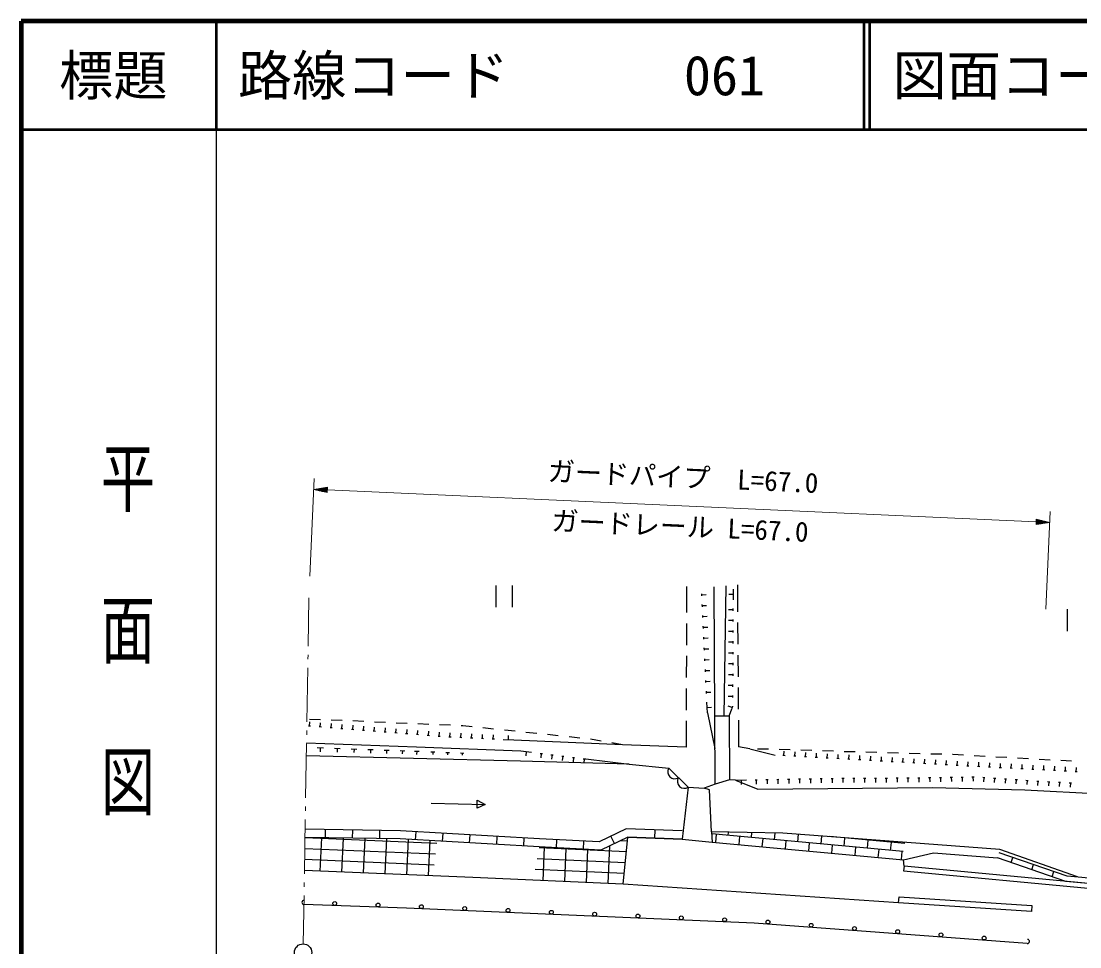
# Model space of a CAD drawing. Units: millimetres, scale not verified. Extents: x 40000 to 680000, y 20000 to 380000.
# Drawn here: x 40000 to 137665, y 294641 to 380000 of the extents above; entities that cross this region are included whole.
import ezdxf
from ezdxf.enums import TextEntityAlignment as Align

# ---------------------------------------------------------------- set-up
doc = ezdxf.new("R2010")
doc.units = ezdxf.units.MM
doc.header["$LTSCALE"] = 1000
for name, color, linetype, lineweight in [('M-BGD', 7, 'Continuous', 25), ('M-BGD-HTXT', 7, 'Continuous', 13), ('M-BMK-SRVR', 3, 'Continuous', 25), ('M-STR-HTXT', 7, 'Continuous', 13), ('M-TTL', 2, 'Continuous', 140), ('M-TTL-BAND', 7, 'Continuous', 25), ('M-TTL-LINE', 7, 'Continuous', 50)]:
    doc.layers.add(name, color=color, linetype=linetype, lineweight=lineweight)
doc.layers.add('M-TTL-TXT', color=7, linetype='Continuous')
doc.styles.add('@ＭＳ ゴシック', font='')
doc.styles.add('ＭＳ ゴシック', font='')
doc.styles.get('@ＭＳ ゴシック').set_extended_font_data('@MS Gothic')
doc.styles.get('ＭＳ ゴシック').set_extended_font_data('MS Gothic')

msp = doc.modelspace()

# ---------------------------------------------------------------- linework, layer by layer
at = {"layer": 'M-BGD'}
for p, q in [((83782, 327953), (83782, 325953)), ((85282, 327953), (85282, 325953)), ((101391, 327877), (101382, 325468)), ((102793, 327004), (102784, 327204)), ((103983, 315974), (103920, 327832)), ((104997, 327922), (104835, 315956)), ((105678, 327626), (105673, 326626)), ((106073, 328020), (106092, 325546)), ((102789, 327104), (103188, 327123)), ((102841, 326005), (102832, 326205)), ((105676, 327126), (105276, 327128)), ((102836, 326105), (103236, 326124)), ((105669, 325726), (105269, 325728)), ((105669, 325826), (105668, 325626)), ((136488, 325764), (136488, 323764)), ((101378, 324468), (101371, 322468)), ((102889, 325006), (102880, 325206)), ((102884, 325106), (103284, 325125)), ((105664, 324726), (105264, 324728)), ((105664, 324826), (105663, 324626)), ((106099, 324546), (106114, 322546)), ((102937, 324007), (102927, 324207)), ((102932, 324107), (103332, 324126)), ((105659, 323726), (105259, 323728)), ((105659, 323826), (105658, 323626)), ((102985, 323008), (102975, 323208)), ((102980, 323108), (103380, 323127)), ((105654, 322726), (105254, 322728)), ((105654, 322826), (105653, 322626)), ((101367, 321468), (101360, 319468)), ((103033, 322010), (103023, 322209)), ((103028, 322109), (103427, 322129)), ((105649, 321726), (105249, 321728)), ((105650, 321826), (105649, 321626)), ((106122, 321546), (106137, 319546)), ((103081, 321011), (103071, 321210)), ((103076, 321111), (103475, 321130)), ((105644, 320726), (105244, 320728)), ((105645, 320826), (105644, 320626)), ((103128, 320012), (103119, 320212)), ((103124, 320112), (103523, 320131)), ((105639, 319726), (105239, 319728)), ((105640, 319826), (105639, 319626)), ((101357, 318468), (101349, 316468)), ((103176, 319013), (103167, 319213)), ((103171, 319113), (103571, 319132)), ((105634, 318726), (105234, 318728)), ((105635, 318826), (105634, 318626)), ((106144, 318546), (106159, 316546)), ((103224, 318014), (103215, 318214)), ((103219, 318114), (103619, 318133)), ((105629, 317726), (105229, 317728)), ((105630, 317826), (105629, 317626)), ((103310, 316216), (103262, 317215)), ((103286, 316716), (103686, 316735)), ((105599, 316704), (105224, 316842)), ((105319, 315947), (105580, 316652)), ((105624, 316772), (105574, 316635)), ((105625, 316826), (105624, 316772)), ((67609, 315583), (66610, 315617)), ((69608, 315516), (68609, 315550)), ((71606, 315423), (70607, 315474)), ((101346, 315468), (101337, 313059)), ((103310, 316216), (104000, 312942)), ((105319, 315947), (105353, 310054)), ((106167, 315546), (106185, 313072)), ((66697, 314977), (66498, 314993)), ((66598, 314985), (66629, 315384)), ((67694, 314899), (67495, 314914)), ((67595, 314906), (67626, 315305)), ((68691, 314820), (68492, 314835)), ((68591, 314828), (68623, 315226)), ((69688, 314741), (69489, 314757)), ((69588, 314749), (69620, 315148)), ((70685, 314662), (70486, 314678)), ((70585, 314670), (70617, 315069)), ((71682, 314583), (71482, 314599)), ((71582, 314591), (71614, 314990)), ((72679, 314504), (72479, 314520)), ((72579, 314512), (72611, 314911)), ((73604, 315321), (72605, 315372)), ((73576, 314433), (73607, 314832)), ((74573, 314355), (74604, 314753)), ((75602, 315235), (74602, 315276)), ((75570, 314276), (75601, 314674)), ((76567, 314197), (76598, 314596)), ((77600, 315153), (76601, 315194)), ((77563, 314118), (77595, 314517)), ((79598, 315070), (78599, 315111)), ((80733, 315023), (80597, 315029)), ((81593, 314934), (80733, 315023)), ((83582, 314726), (82587, 314830)), ((85571, 314519), (84576, 314623)), ((73676, 314425), (73476, 314441)), ((74672, 314347), (74473, 314362)), ((75669, 314268), (75470, 314284)), ((76666, 314189), (76467, 314205)), ((77663, 314110), (77464, 314126)), ((78660, 314031), (78461, 314047)), ((78560, 314039), (78592, 314438)), ((79658, 313972), (79458, 313981)), ((79558, 313976), (79577, 314376)), ((80657, 313924), (80457, 313934)), ((80557, 313929), (80576, 314328)), ((81656, 313876), (81456, 313886)), ((81556, 313881), (81575, 314281)), ((82655, 313829), (82455, 313838)), ((82555, 313834), (82574, 314233)), ((83654, 313781), (83454, 313791)), ((83554, 313786), (83573, 314186)), ((85452, 313696), (84453, 313743)), ((84952, 313719), (84971, 314119)), ((87560, 314312), (86566, 314415)), ((89550, 314105), (88555, 314208)), ((91539, 313897), (90544, 314001)), ((93517, 313609), (92531, 313777)), ((67299, 313017), (67877, 312996)), ((67588, 313007), (67574, 312622)), ((68891, 312958), (69438, 312938)), ((69164, 312948), (69151, 312584)), ((70452, 312900), (70968, 312881)), ((70710, 312891), (70697, 312546)), ((71982, 312843), (72469, 312825)), ((72226, 312834), (72214, 312510)), ((73483, 312788), (73941, 312771)), ((73712, 312779), (73700, 312474)), ((74954, 312733), (75383, 312717)), ((75169, 312725), (75158, 312439)), ((76274, 312684), (76703, 312668)), ((76488, 312676), (76477, 312390)), ((77789, 312625), (78158, 312611)), ((77974, 312618), (77964, 312372)), ((79173, 312571), (79512, 312558)), ((79343, 312564), (79334, 312339)), ((86097, 312700), (87090, 312578)), ((86594, 312639), (86545, 312242)), ((95489, 313274), (94503, 313442)), ((107208, 312893), (106185, 313072)), ((107208, 312893), (109558, 312319)), ((108935, 312865), (107935, 312881)), ((110934, 312806), (109935, 312841)), ((110368, 312273), (110391, 312672)), ((111367, 312216), (111389, 312615)), ((112933, 312737), (111934, 312772)), ((112365, 312159), (112388, 312559)), ((114932, 312668), (113932, 312703)), ((116931, 312610), (115931, 312637)), ((118930, 312555), (117930, 312583)), ((80526, 312518), (80835, 312506)), ((80680, 312512), (80672, 312306)), ((87884, 312480), (88082, 312456)), ((87983, 312468), (87934, 312071)), ((88876, 312358), (89075, 312334)), ((88976, 312346), (88927, 311949)), ((89869, 312236), (90067, 312211)), ((89968, 312224), (89919, 311827)), ((90861, 312114), (91060, 312089)), ((90961, 312101), (90912, 311704)), ((91854, 311991), (92052, 311967)), ((91953, 311979), (91904, 311582)), ((110468, 312267), (110268, 312278)), ((111467, 312210), (111267, 312222)), ((112465, 312154), (112265, 312165)), ((113463, 312097), (113264, 312108)), ((113363, 312102), (113386, 312502)), ((114462, 312040), (114262, 312051)), ((114362, 312046), (114385, 312445)), ((115460, 311983), (115260, 311995)), ((115360, 311989), (115383, 312388)), ((116458, 311927), (116259, 311938)), ((116359, 311932), (116381, 312332)), ((117457, 311870), (117257, 311881)), ((117357, 311875), (117380, 312275)), ((118455, 311813), (118256, 311824)), ((118355, 311819), (118378, 312218)), ((119454, 311756), (119254, 311768)), ((119354, 311762), (119377, 312161)), ((120929, 312501), (119930, 312528)), ((120452, 311699), (120252, 311711)), ((120352, 311705), (120375, 312104)), ((121450, 311643), (121251, 311654)), ((121351, 311648), (121373, 312048)), ((122929, 312446), (121929, 312474)), ((122449, 311586), (122249, 311597)), ((122349, 311592), (122372, 311991)), ((123347, 311535), (123370, 311934)), ((124928, 312392), (123928, 312419)), ((124346, 311478), (124368, 311877)), ((125344, 311421), (125367, 311821)), ((125963, 312364), (125928, 312365)), ((126926, 312310), (125963, 312364)), ((126343, 311365), (126365, 311764)), ((127341, 311308), (127361, 311708)), ((128923, 312200), (127925, 312255)), ((128340, 311257), (128360, 311657)), ((129338, 311206), (129359, 311605)), ((130920, 312088), (129921, 312144)), ((130337, 311155), (130358, 311554)), ((132917, 311976), (131918, 312032)), ((134914, 311864), (133915, 311920)), ((136910, 311752), (135912, 311808)), ((99740, 311112), (101534, 309354)), ((123447, 311529), (123248, 311541)), ((124446, 311472), (124246, 311484)), ((125444, 311416), (125244, 311427)), ((126442, 311359), (126243, 311370)), ((127441, 311303), (127241, 311314)), ((128440, 311252), (128240, 311262)), ((129438, 311201), (129238, 311211)), ((130437, 311150), (130237, 311160)), ((131436, 311098), (131236, 311108)), ((131336, 311103), (131356, 311503)), ((132434, 311047), (132235, 311057)), ((132334, 311052), (132355, 311452)), ((133433, 310996), (133233, 311006)), ((133333, 311001), (133354, 311400)), ((134432, 310944), (134232, 310955)), ((134332, 310950), (134352, 311349)), ((135430, 310893), (135231, 310903)), ((135330, 310898), (135351, 311298)), ((136429, 310835), (136229, 310848)), ((136329, 310841), (136356, 311240)), ((137426, 310768), (137227, 310781)), ((137327, 310774), (137353, 311173)), ((105911, 310009), (106911, 310028)), ((106411, 310019), (106419, 309619)), ((107711, 310044), (107911, 310047)), ((107811, 310046), (107819, 309646)), ((108711, 310063), (108911, 310067)), ((108811, 310065), (108819, 309665)), ((109711, 310082), (109911, 310086)), ((109811, 310084), (109818, 309684)), ((110711, 310101), (110911, 310105)), ((110811, 310103), (110818, 309703)), ((111710, 310120), (111910, 310124)), ((111810, 310122), (111818, 309722)), ((112710, 310139), (112910, 310143)), ((112810, 310141), (112818, 309741)), ((113710, 310158), (113910, 310162)), ((113810, 310160), (113818, 309760)), ((114710, 310173), (114910, 310174)), ((114810, 310174), (114813, 309774)), ((115710, 310180), (115910, 310181)), ((115810, 310180), (115813, 309780)), ((116710, 310186), (116910, 310188)), ((116810, 310187), (116813, 309787)), ((117710, 310193), (117910, 310194)), ((117810, 310194), (117813, 309794)), ((118710, 310200), (118910, 310201)), ((118810, 310200), (118813, 309800)), ((119710, 310206), (119910, 310208)), ((119810, 310207), (119812, 309807)), ((120710, 310213), (120910, 310214)), ((120810, 310214), (120812, 309814)), ((121710, 310220), (121910, 310221)), ((121810, 310220), (121812, 309820)), ((122710, 310229), (122910, 310232)), ((122810, 310231), (122816, 309831)), ((123710, 310245), (123910, 310248)), ((123810, 310246), (123816, 309846)), ((124709, 310260), (124909, 310263)), ((124809, 310262), (124816, 309862)), ((125709, 310276), (125909, 310279)), ((125809, 310277), (125816, 309877)), ((126709, 310291), (126909, 310295)), ((126809, 310293), (126815, 309893)), ((127709, 310307), (127909, 310310)), ((127809, 310309), (127815, 309909)), ((128708, 310276), (128907, 310262)), ((128808, 310269), (128780, 309870)), ((129705, 310207), (129905, 310194)), ((129805, 310200), (129778, 309801)), ((130703, 310138), (130903, 310125)), ((130803, 310132), (130775, 309733)), ((131701, 310070), (131900, 310056)), ((131800, 310063), (131773, 309664)), ((132698, 310001), (132898, 309987)), ((132798, 309994), (132771, 309595)), ((133696, 309932), (133879, 309919)), ((133787, 309926), (133760, 309527)), ((133879, 309919), (133895, 309919)), ((134694, 309878), (134894, 309868)), ((134794, 309873), (134774, 309474)), ((135693, 309828), (135893, 309818)), ((135793, 309823), (135773, 309424)), ((136692, 309778), (136892, 309768)), ((136792, 309773), (136772, 309374)), ((101534, 309354), (100965, 304578)), ((101534, 309354), (103014, 309265)), ((77818, 307874), (82817, 307775)), ((82060, 307415), (82075, 308165)), ((82817, 307775), (82060, 307415)), ((82075, 308165), (82817, 307775)), ((74961, 304587), (66186, 304730)), ((74989, 305337), (66198, 305480)), ((68074, 304699), (68086, 305449)), ((70574, 304659), (70586, 305408)), ((73073, 304618), (73085, 305368)), ((87829, 304600), (74989, 305337)), ((76383, 304505), (76426, 305254)), ((78879, 304362), (78922, 305111)), ((81375, 304219), (81418, 304968)), ((83871, 304076), (83914, 304825)), ((95809, 305514), (93331, 304314)), ((95969, 304757), (93484, 303555)), ((94726, 304156), (94400, 304832)), ((100992, 305327), (95809, 305514)), ((100965, 304578), (95969, 304757)), ((98467, 304668), (98494, 305417)), ((121363, 303423), (103711, 305057)), ((104087, 304269), (104156, 305016)), ((105227, 304917), (105255, 305223)), ((106228, 304071), (106297, 304818)), ((107368, 304719), (107411, 305185)), ((109508, 304520), (109566, 305147)), ((111649, 304322), (111714, 305024)), ((113790, 304124), (113858, 304859)), ((121511, 304163), (114589, 304803)), ((114930, 304772), (114930, 304777)), ((78361, 304175), (66185, 304682)), ((67594, 301621), (67722, 304705)), ((69592, 301538), (69722, 304672)), ((71590, 301454), (71723, 304640)), ((73589, 301371), (73723, 304607)), ((87788, 303851), (74961, 304587)), ((75587, 301288), (75722, 304543)), ((77585, 301205), (77719, 304429)), ((86367, 303933), (86410, 304682)), ((95831, 303396), (87772, 303762)), ((93484, 303555), (87788, 303851)), ((93331, 304314), (87829, 304600)), ((88148, 300741), (88287, 303825)), ((89388, 303768), (89427, 304517)), ((91884, 303639), (91923, 304388)), ((94142, 300470), (94299, 303950)), ((95932, 304393), (95277, 304423)), ((108369, 303873), (108438, 304620)), ((110510, 303675), (110579, 304421)), ((112651, 303476), (112720, 304223)), ((114791, 303278), (114861, 304025)), ((115931, 303926), (116000, 304673)), ((116932, 303080), (117001, 303827)), ((117071, 304574), (117074, 304613)), ((118072, 303728), (118141, 304474)), ((119211, 304375), (119218, 304448)), ((120213, 303529), (120282, 304276)), ((121352, 304177), (121362, 304284)), ((78227, 303180), (66168, 303682)), ((95730, 302400), (87594, 302769)), ((90146, 300651), (90285, 303722)), ((92144, 300560), (92282, 303618)), ((119073, 302882), (119142, 303629)), ((121214, 302684), (121283, 303430)), ((136385, 300669), (130071, 302838)), ((136491, 301161), (130234, 303311)), ((131337, 302403), (131499, 302876)), ((78093, 302185), (66152, 302682)), ((121445, 302075), (121389, 302667)), ((133228, 301754), (133390, 302226)), ((95630, 301404), (87417, 301776)), ((135120, 301104), (135282, 301577)), ((139501, 300878), (136491, 301161)), ((139456, 300380), (136385, 300669))]:
    msp.add_line(p, q, dxfattribs=at)
for points in [[(104019, 309643), (103983, 315939), (105319, 315947)], [(101337, 313059), (95489, 313274), (85452, 313696)], [(66329, 313453), (76482, 313077), (86097, 312700)], [(96081, 311471), (86079, 311776), (66309, 312252)], [(92088, 311963), (96081, 311471), (99740, 311112)], [(105911, 310009), (105353, 310054), (104019, 309643), (103014, 309265)], [(105911, 310009), (107957, 309184), (124084, 309345), (132587, 309130), (139620, 308753), (151890, 308000), (159353, 307569), (164466, 306421), (176212, 305986)], [(103700, 305251), (103512, 309121), (103014, 309265)], [(120949, 298694), (95529, 300407), (95969, 304757), (100965, 304578), (103754, 304300)], [(137454, 301107), (130278, 303600), (110275, 305134), (103700, 305251), (103754, 304300), (121389, 302667), (124160, 303322), (130071, 302838)], [(227400, 292249), (211326, 292384), (197530, 292689), (182865, 293666), (156781, 295855), (149381, 296438), (139191, 297245), (139456, 300380), (121445, 302075), (121400, 301654), (139093, 299999), (138900, 297268), (139191, 297245)], [(95529, 300407), (81671, 301035), (66136, 301681)], [(132816, 294953), (107629, 296819), (75553, 298200), (66084, 298541)]]:
    msp.add_lwpolyline(points, dxfattribs=at)
msp.add_lwpolyline([(133193, 297887), (120949, 298694), (120986, 299257), (133230, 298450)], close=True, dxfattribs=at)
for centre in [(68926, 298639), (72924, 298495), (76922, 298342), (80919, 298170), (84915, 297998), (88911, 297825), (92907, 297653), (96904, 297481), (100900, 297309), (104896, 297137), (108897, 296926), (112886, 296630), (116875, 296335), (120864, 296039), (124853, 295744), (128842, 295448)]:
    msp.add_circle(centre, 175, dxfattribs=at)
for centre, radius, start, end in [((100290, 310776), 644, 148.5217, 302.63575), ((101187, 309897), 644, 148.5217, 302.63575), ((66091, 298729), 188, 87.93879, 267.93879), ((132830, 295140), 188, 265.76361, 85.76361)]:
    msp.add_arc(centre, radius, start, end, dxfattribs=at)
at = {"layer": 'M-BGD-HTXT'}
for p, q in [((66475, 322375), (66548, 326838)), ((66455, 321176), (66462, 321576)), ((66360, 315376), (66442, 320376)), ((66341, 314177), (66347, 314576)), ((66245, 308377), (66328, 313377)), ((66226, 307177), (66232, 307577)), ((66131, 301378), (66213, 306378)), ((66111, 300178), (66118, 300578)), ((66025, 294916), (66098, 299379))]:
    msp.add_line(p, q, dxfattribs=at)
at = {"layer": 'M-BMK-SRVR'}
msp.add_circle((66012, 294116), 800, dxfattribs=at)
at = {"layer": 'M-STR-HTXT'}
for p, q in [((66638, 328836), (67043, 337827)), ((66998, 336828), (68258, 337021)), ((68006, 336982), (68256, 336971)), ((68235, 336522), (68258, 337021)), ((66998, 336828), (68235, 336522)), ((66998, 336828), (68247, 336771)), ((68244, 336721), (67245, 336766)), ((68249, 336821), (67250, 336866)), ((67493, 336705), (68242, 336671)), ((67502, 336905), (68251, 336871)), ((68240, 336622), (67740, 336644)), ((68253, 336921), (67754, 336944)), ((67988, 336583), (68238, 336572)), ((68247, 336771), (133641, 333828)), ((133652, 334078), (133629, 333578)), ((133899, 334017), (133650, 334028)), ((134889, 333772), (133652, 334078)), ((134530, 325780), (134934, 334771)), ((134889, 333772), (133629, 333578)), ((133881, 333617), (133632, 333628)), ((133634, 333678), (134133, 333656)), ((134385, 333695), (133636, 333728)), ((133638, 333778), (134637, 333733)), ((134889, 333772), (133641, 333828)), ((133643, 333878), (134642, 333833)), ((134394, 333894), (133645, 333928)), ((133647, 333978), (134147, 333956))]:
    msp.add_line(p, q, dxfattribs=at)
at = {"layer": 'M-TTL'}
for p, q in [((40000, 380000), (40000, 20000)), ((680000, 380000), (40000, 380000))]:
    msp.add_line(p, q, dxfattribs=at)
at = {"layer": 'M-TTL-BAND'}
msp.add_line((58000, 370000), (58000, 20000), dxfattribs=at)
at = {"layer": 'M-TTL-LINE'}
for p, q in [((58000, 380000), (58000, 370000)), ((117750, 380000), (117750, 370000)), ((118250, 380000), (118250, 370000)), ((40000, 370000), (680000, 370000))]:
    msp.add_line(p, q, dxfattribs=at)

# ---------------------------------------------------------------- texts
at = {"layer": 'M-STR-HTXT', "style": 'ＭＳ ゴシック'}
for s, p in [('ガードパイプ  L=67.0', (100998, 336499)), ('ガードレール L=67.0', (100714, 331963))]:
    msp.add_text(s, height=1833, rotation=357.423, dxfattribs=at).set_placement(p, align=Align.BOTTOM_CENTER)
at = {"layer": 'M-TTL-BAND', "style": '@ＭＳ ゴシック', "width": 1.4}
msp.add_text('平  面  図', height=3666, rotation=270, dxfattribs=at).set_placement((49777, 306475), align=Align.MIDDLE_RIGHT)
at = {"layer": 'M-TTL-TXT', "style": 'ＭＳ ゴシック'}
msp.add_text('標題', height=3666, dxfattribs=at).set_placement((48500, 375000), align=Align.MIDDLE_CENTER)
for s, p in [('路線コード', (60000, 375000)), ('図面コード', (120380, 375000)), ('061', (101142, 375000))]:
    msp.add_text(s, height=3666, dxfattribs=at).set_placement(p, align=Align.MIDDLE_LEFT)

doc.saveas('drawing.dxf')
